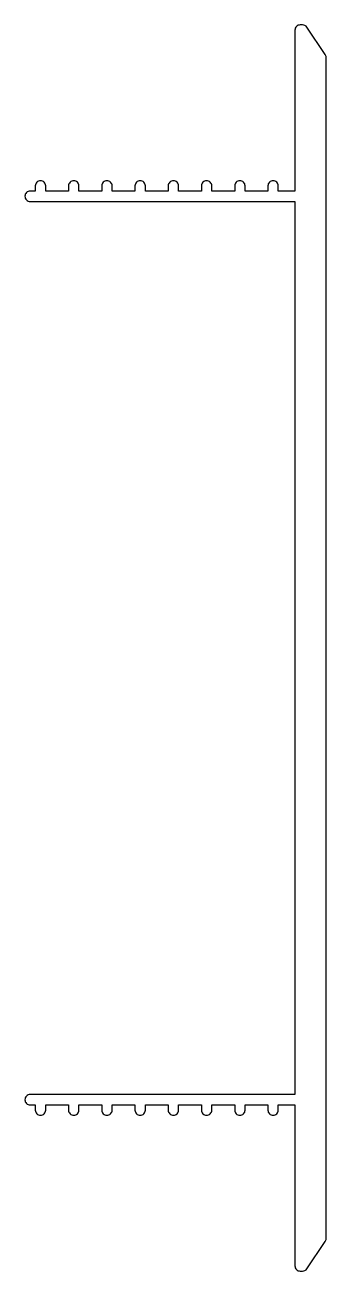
# Model space of a CAD drawing. Extents: x 287.4 to 301.9, y 257.4 to 317.4.
import ezdxf

# ---------------------------------------------------------------- set-up
doc = ezdxf.new("R2010")
doc.units = 0
doc.layers.get('0').update_dxf_attribs({"linetype": 'CONTINUOUS'})

msp = doc.modelspace()

# ---------------------------------------------------------------- linework, layer by layer
for p, q in [((288.159, 309.935), (288.159, 309.935)), ((289.759, 309.935), (289.759, 309.935)), ((291.359, 309.935), (291.359, 309.935)), ((292.959, 309.935), (292.959, 309.935)), ((294.559, 309.935), (294.559, 309.935)), ((296.159, 309.935), (296.159, 309.935)), ((297.759, 309.935), (297.759, 309.935)), ((299.359, 309.935), (299.359, 309.935)), ((287.409, 309.185), (287.409, 309.185)), ((287.409, 265.685), (287.409, 265.685)), ((288.159, 264.935), (288.159, 264.935)), ((289.759, 264.935), (289.759, 264.935)), ((291.359, 264.935), (291.359, 264.935)), ((292.959, 264.935), (292.959, 264.935))]:
    msp.add_line(p, q)
msp.add_lwpolyline([(293.209, 265.185), (293.209, 265.435), (294.309, 265.435), (294.309, 265.185, 0.414214), (294.559, 264.935), (294.559, 264.935, 0.414214), (294.809, 265.185), (294.809, 265.435), (295.909, 265.435), (295.909, 265.185, 0.414214), (296.159, 264.935), (296.159, 264.935, 0.414214), (296.409, 265.185), (296.409, 265.435), (297.509, 265.435), (297.509, 265.185, 0.414214), (297.759, 264.935), (297.759, 264.935, 0.414214), (298.009, 265.185), (298.009, 265.435), (299.109, 265.435), (299.109, 265.185, 0.414214), (299.359, 264.935), (299.359, 264.935, 0.414214), (299.609, 265.185), (299.609, 265.435), (300.409, 265.435), (300.409, 257.685, 0.414214), (300.659, 257.435), (300.776, 257.435, 0.249328), (300.984, 257.545), (301.867, 258.854, 0.149451), (301.909, 258.994), (301.909, 315.876, 0.149451), (301.867, 316.016), (300.984, 317.325, 0.249328), (300.776, 317.435), (300.659, 317.435, 0.414214), (300.409, 317.185), (300.409, 309.435), (299.609, 309.435), (299.609, 309.685, 0.414214), (299.359, 309.935, 0.414214), (299.109, 309.685), (299.109, 309.435), (298.009, 309.435), (298.009, 309.685, 0.414214), (297.759, 309.935, 0.414214), (297.509, 309.685), (297.509, 309.435), (296.409, 309.435), (296.409, 309.685, 0.414214), (296.159, 309.935, 0.414214), (295.909, 309.685), (295.909, 309.435), (294.809, 309.435), (294.809, 309.685, 0.414214), (294.559, 309.935, 0.414214), (294.309, 309.685), (294.309, 309.435), (293.209, 309.435), (293.209, 309.685, 0.414214), (292.959, 309.935, 0.414214), (292.709, 309.685), (292.709, 309.435), (291.609, 309.435), (291.609, 309.685, 0.414214), (291.359, 309.935, 0.414214), (291.109, 309.685), (291.109, 309.435), (290.009, 309.435), (290.009, 309.685, 0.414214), (289.759, 309.935, 0.414214), (289.509, 309.685), (289.509, 309.435), (288.409, 309.435), (288.409, 309.685, 0.414214), (288.159, 309.935, 0.414214), (287.909, 309.685), (287.909, 309.435), (287.659, 309.435, 0.414214), (287.409, 309.185, 0.414214), (287.659, 308.935), (300.409, 308.935), (300.409, 265.935), (287.659, 265.935, 0.414214), (287.409, 265.685), (287.409, 265.685, 0.414214), (287.659, 265.435), (287.909, 265.435), (287.909, 265.185, 0.414214), (288.159, 264.935, 0.414214), (288.409, 265.185), (288.409, 265.435), (289.509, 265.435), (289.509, 265.185, 0.414214), (289.759, 264.935, 0.414214), (290.009, 265.185), (290.009, 265.435), (291.109, 265.435), (291.109, 265.185, 0.414214), (291.359, 264.935, 0.414214), (291.609, 265.185), (291.609, 265.435), (292.709, 265.435), (292.709, 265.185, 0.414214), (292.959, 264.935, 0.414214)], format="xyb", close=True)

doc.saveas('drawing.dxf')
